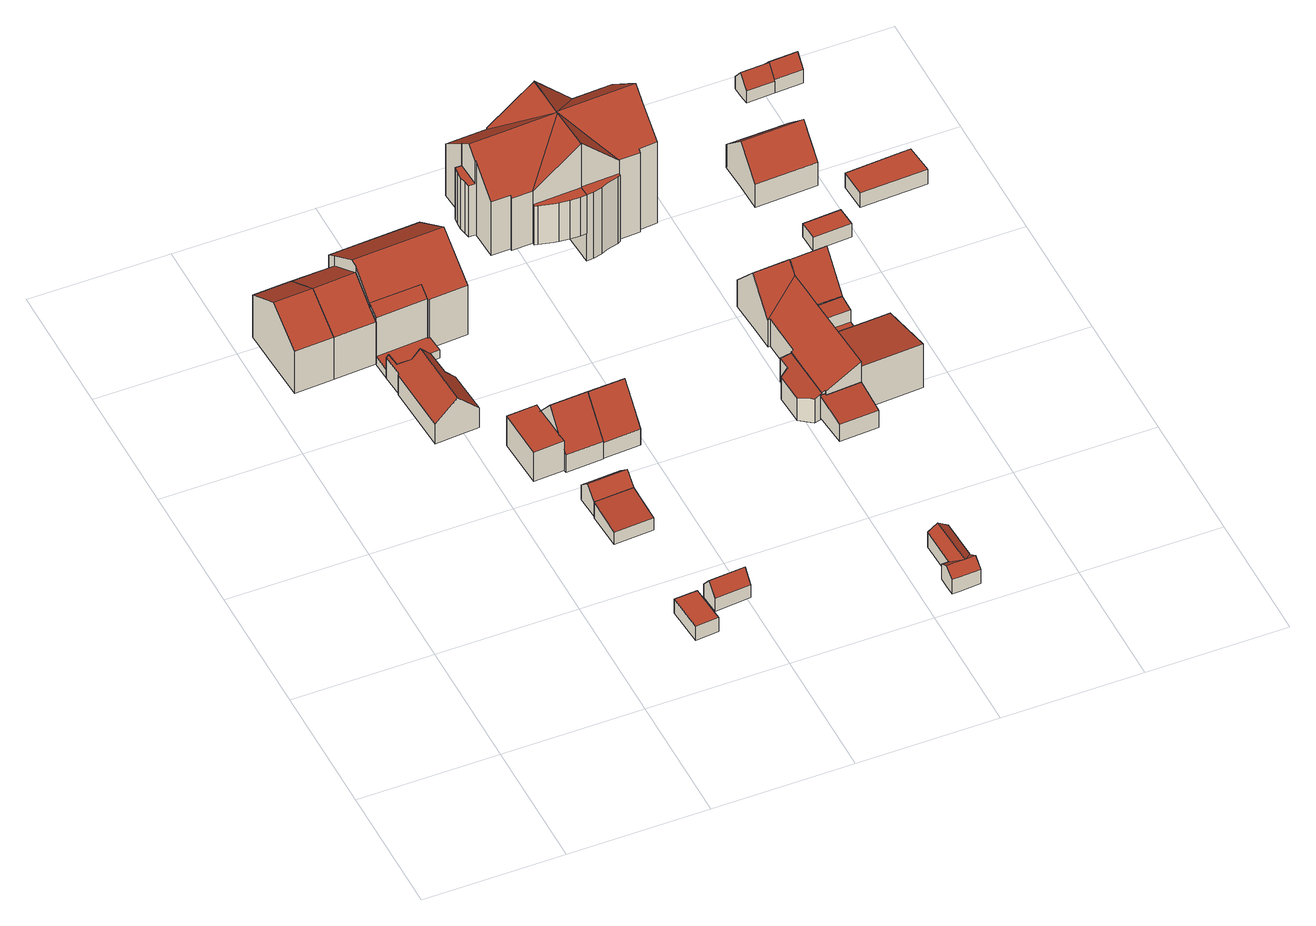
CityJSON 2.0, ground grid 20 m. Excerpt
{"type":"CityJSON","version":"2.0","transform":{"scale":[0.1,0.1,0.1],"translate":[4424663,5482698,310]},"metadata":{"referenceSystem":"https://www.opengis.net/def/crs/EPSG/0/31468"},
"CityObjects":{
"building1":{"type":"Building","attributes":{"StandLK":"2013-10-25","Gemeindeschluessel":"09563000","HoeheGrund":"317.230","HoeheDach":"328.160","NiedrigsteTraufeDesGebaeudes":"324.495","Methode":"1000","function":"1001","roofType":"3100","measuredHeight":10.93,"storeysAboveGround":3},"address":[{"country":"Germany","thoroughfareName":"Hardstraße 143a"}],"geometry":[{"type":"Solid","lod":"2","boundaries":[[[[0,1,2,3,4,5]],[[5,6,7,0]],[[7,6,8,9,10,11]],[[12,3,2,13]],[[5,4,8,6]],[[9,12,13,10]],[[4,3,12,9,8]],[[11,10,13,2,1,0,7]]]],"semantics":{"surfaces":[{"type":"WallSurface"},{"type":"RoofSurface","Flaeche":"37.525","Dachneigung":"57.509","Dachorientierung":"176.951","Z_MAX":"10.930","Z_MAX_ASL":"328.160","Z_MIN":"7.268","Z_MIN_ASL":"324.498"},{"type":"RoofSurface","Flaeche":"37.500","Dachneigung":"57.523","Dachorientierung":"356.982","Z_MAX":"10.930","Z_MAX_ASL":"328.160","Z_MIN":"7.265","Z_MIN_ASL":"324.495"},{"type":"GroundSurface"}],"values":[[0,0,0,0,1,0,2,3]]}}]},
"building2":{"type":"Building","attributes":{"StandLK":"2013-10-25","Gemeindeschluessel":"09563000","HoeheGrund":"317.160","HoeheDach":"328.172","NiedrigsteTraufeDesGebaeudes":"324.468","Methode":"1000","function":"1001","roofType":"3100","measuredHeight":11.01,"storeysAboveGround":3},"address":[{"country":"Germany","thoroughfareName":"Hardstraße 143"}],"geometry":[{"type":"Solid","lod":"2","boundaries":[[[[0,5,4,3,2,1]],[[3,14,15,2]],[[16,17,18,19]],[[14,16,19,15]],[[20,21,22,23]],[[17,16,14,3,4]],[[17,20,23,18]],[[21,20,17,4,5]],[[21,5,0,22]],[[1,2,15,19,18,23,22,0]]]],"semantics":{"surfaces":[{"type":"WallSurface"},{"type":"RoofSurface","Flaeche":"41.662","Dachneigung":"57.236","Dachorientierung":"356.992","Z_MAX":"11.012","Z_MAX_ASL":"328.172","Z_MIN":"7.311","Z_MIN_ASL":"324.471"},{"type":"RoofSurface","Flaeche":"41.532","Dachneigung":"57.249","Dachorientierung":"176.973","Z_MAX":"11.012","Z_MAX_ASL":"328.172","Z_MIN":"7.308","Z_MIN_ASL":"324.468"},{"type":"GroundSurface"}],"values":[[0,0,0,0,0,1,0,2,0,3]]}}]},
"building3":{"type":"Building","attributes":{"StandLK":"2013-10-25","Gemeindeschluessel":"09563000","HoeheGrund":"317.150","HoeheDach":"323.662","NiedrigsteTraufeDesGebaeudes":"320.526","Methode":"1000","function":"1002","roofType":"3100","measuredHeight":6.51},"address":[{"country":"Germany","thoroughfareName":"Hardstraße 141"}],"geometry":[{"type":"Solid","lod":"2","boundaries":[[[[24,25,26,27]],[[28,29,30,31,32,33]],[[34,35,36,37,24,27]],[[38,32,31,34,27,26,39,40,41]],[[30,42,43,35,34,31]],[[35,43,44,36]],[[42,30,29,45]],[[40,39,46,47]],[[43,42,45,44]],[[32,38,48,33]],[[39,26,25,46]],[[41,40,47,49]],[[38,41,49,48]],[[33,48,49,47,46,25,24,37,36,44,45,29,28]]]],"semantics":{"surfaces":[{"type":"WallSurface"},{"type":"RoofSurface","Flaeche":"47.908","Dachneigung":"45.056","Dachorientierung":"266.998","Z_MAX":"6.512","Z_MAX_ASL":"323.662","Z_MIN":"3.378","Z_MIN_ASL":"320.528"},{"type":"RoofSurface","Flaeche":"36.508","Dachneigung":"45.056","Dachorientierung":"86.998","Z_MAX":"6.512","Z_MAX_ASL":"323.662","Z_MIN":"3.376","Z_MIN_ASL":"320.526"},{"type":"GroundSurface"}],"values":[[0,0,0,1,2,0,0,0,0,0,0,0,0,3]]}}]},
"building4":{"type":"Building","attributes":{"StandLK":"2013-10-25","Gemeindeschluessel":"09563000","HoeheGrund":"314.950","HoeheDach":"317.276","NiedrigsteTraufeDesGebaeudes":"317.276","Methode":"1000","function":"1002","roofType":"1000","measuredHeight":2.33},"address":[{"country":"Germany","thoroughfareName":"Zoppoter Straße 48"}],"geometry":[{"type":"Solid","lod":"2","boundaries":[[[[50,51,52,53]],[[54,55,56,57]],[[51,54,57,52]],[[54,51,50,55]],[[55,50,53,56]],[[52,57,56,53]]]],"semantics":{"surfaces":[{"type":"WallSurface"},{"type":"RoofSurface","Flaeche":"18.502","Dachneigung":"90.000","Dachorientierung":"-1.000","Z_MAX":"2.326","Z_MAX_ASL":"317.276","Z_MIN":"2.326","Z_MIN_ASL":"317.276"},{"type":"GroundSurface"}],"values":[[0,0,0,1,0,2]]}}]},
"building5":{"type":"Building","attributes":{"StandLK":"2013-10-25","Gemeindeschluessel":"09563000","HoeheGrund":"317.080","HoeheDach":"326.360","NiedrigsteTraufeDesGebaeudes":"318.530","Methode":"2000","function":"1002","roofType":"1000","measuredHeight":9.28},"address":[{"country":"Germany","thoroughfareName":"Hardstraße 141"}],"geometry":[{"type":"Solid","lod":"2","boundaries":[[[[58,59,46,60]],[[59,61,47,46]],[[62,63,64,65]],[[66,67,68,69]],[[61,59,58,67,66,70,71]],[[64,63,72,73]],[[61,71,74,47]],[[62,65,71,70]],[[71,65,64,73,74]],[[67,58,60,68]],[[70,66,69,75,72,63,62]],[[47,74,73,72,75,69,68,60,46]]]],"semantics":{"surfaces":[{"type":"WallSurface"},{"type":"RoofSurface","Flaeche":"14.633","Dachneigung":"53.841","Dachorientierung":"176.705","Z_MAX":"9.280","Z_MAX_ASL":"326.360","Z_MIN":"8.089","Z_MIN_ASL":"325.169"},{"type":"RoofSurface","Flaeche":"20.684","Dachneigung":"90.000","Dachorientierung":"-1.000","Z_MAX":"1.450","Z_MAX_ASL":"318.530","Z_MIN":"1.450","Z_MIN_ASL":"318.530"},{"type":"GroundSurface"}],"values":[[0,0,1,0,2,0,0,0,0,0,0,3]]}}]},
"building6":{"type":"Building","attributes":{"StandLK":"2013-10-25","Gemeindeschluessel":"09563000","HoeheGrund":"315.990","HoeheDach":"318.796","NiedrigsteTraufeDesGebaeudes":"318.107","Methode":"1000","function":"1002","roofType":"1000","measuredHeight":2.81},"address":[{"country":"Germany","thoroughfareName":"Hardstraße 139"}],"geometry":[{"type":"Solid","lod":"2","boundaries":[[[[76,77,78,79]],[[76,80,81,77]],[[81,80,82,83]],[[77,81,83,78]],[[80,76,79,82]],[[82,79,78,83]]]],"semantics":{"surfaces":[{"type":"WallSurface"},{"type":"RoofSurface","Flaeche":"30.269","Dachneigung":"82.686","Dachorientierung":"176.843","Z_MAX":"2.806","Z_MAX_ASL":"318.796","Z_MIN":"2.117","Z_MIN_ASL":"318.107"},{"type":"GroundSurface"}],"values":[[0,1,0,0,0,2]]}}]},
"building7":{"type":"Building","attributes":{"StandLK":"2013-10-25","Gemeindeschluessel":"09563000","HoeheGrund":"316.320","HoeheDach":"320.466","NiedrigsteTraufeDesGebaeudes":"318.792","Methode":"1000","function":"1002","roofType":"3100","measuredHeight":4.15},"address":[{"country":"Germany","thoroughfareName":"Hardstraße 139"}],"geometry":[{"type":"Solid","lod":"2","boundaries":[[[[80,84,85,81]],[[84,86,87,85]],[[80,81,88,89]],[[89,90,91,86,84,80]],[[88,81,85,87,92,93]],[[87,86,91,92]],[[93,92,91,90,89,88]]]],"semantics":{"surfaces":[{"type":"RoofSurface","Flaeche":"13.622","Dachneigung":"46.356","Dachorientierung":"176.747","Z_MAX":"4.146","Z_MAX_ASL":"320.466","Z_MIN":"2.472","Z_MIN_ASL":"318.792"},{"type":"RoofSurface","Flaeche":"13.634","Dachneigung":"46.358","Dachorientierung":"356.747","Z_MAX":"4.146","Z_MAX_ASL":"320.466","Z_MIN":"2.477","Z_MIN_ASL":"318.797"},{"type":"WallSurface"},{"type":"GroundSurface"}],"values":[[0,1,2,2,2,2,3]]}}]},
"building8":{"type":"Building","attributes":{"StandLK":"2013-10-25","Gemeindeschluessel":"09563000","HoeheGrund":"316.620","HoeheDach":"324.768","NiedrigsteTraufeDesGebaeudes":"319.675","Methode":"2000","function":"1001","roofType":"3100","measuredHeight":8.15},"address":[{"country":"Germany","thoroughfareName":"Hardstraße 139"}],"geometry":[{"type":"Solid","lod":"2","boundaries":[[[[94,95,96,97,98,99]],[[98,97,100,101]],[[102,103,104,94,105,106,107]],[[107,106,108,109]],[[110,111,100,97,96,112]],[[105,99,113,108,106]],[[103,95,94,104]],[[102,114,103]],[[105,94,99]],[[114,115,112,96,95,103]],[[115,114,116,117]],[[112,115,117,110]],[[116,114,102,107,109]],[[99,98,101,113]],[[116,109,108,113,101,100,111,110,117]]]],"semantics":{"surfaces":[{"type":"RoofSurface","Flaeche":"34.786","Dachneigung":"39.388","Dachorientierung":"356.651","Z_MAX":"8.148","Z_MAX_ASL":"324.768","Z_MIN":"3.055","Z_MIN_ASL":"319.675"},{"type":"WallSurface"},{"type":"RoofSurface","Flaeche":"31.710","Dachneigung":"90.000","Dachorientierung":"-1.000","Z_MAX":"5.110","Z_MAX_ASL":"321.730","Z_MIN":"5.110","Z_MIN_ASL":"321.730"},{"type":"RoofSurface","Flaeche":"34.817","Dachneigung":"39.388","Dachorientierung":"176.651","Z_MAX":"8.148","Z_MAX_ASL":"324.768","Z_MIN":"3.055","Z_MIN_ASL":"319.675"},{"type":"GroundSurface"}],"values":[[0,1,2,1,1,1,1,1,1,3,1,1,1,1,4]]}}]},
"building9":{"type":"Building","attributes":{"StandLK":"2013-10-25","Gemeindeschluessel":"09563000","HoeheGrund":"314.880","HoeheDach":"318.990","NiedrigsteTraufeDesGebaeudes":"317.113","Methode":"1000","function":"1002","roofType":"3100","measuredHeight":4.11},"address":[{"country":"Germany","thoroughfareName":"Zoppoter Straße 46"}],"geometry":[{"type":"Solid","lod":"2","boundaries":[[[[118,119,120,121]],[[122,123,124,119,118,125]],[[125,126,127,122]],[[120,119,124,128]],[[125,118,121,126]],[[127,126,121,120,128,129]],[[129,128,124,123,122,127]]]],"semantics":{"surfaces":[{"type":"RoofSurface","Flaeche":"12.330","Dachneigung":"39.167","Dachorientierung":"356.186","Z_MAX":"4.110","Z_MAX_ASL":"318.990","Z_MIN":"2.239","Z_MIN_ASL":"317.119"},{"type":"WallSurface"},{"type":"RoofSurface","Flaeche":"12.318","Dachneigung":"39.169","Dachorientierung":"176.186","Z_MAX":"4.110","Z_MAX_ASL":"318.990","Z_MIN":"2.233","Z_MIN_ASL":"317.113"},{"type":"GroundSurface"}],"values":[[0,1,1,1,2,1,3]]}}]},
"building10":{"type":"Building","attributes":{"StandLK":"2013-10-25","Gemeindeschluessel":"09563000","HoeheGrund":"316.570","HoeheDach":"329.839","NiedrigsteTraufeDesGebaeudes":"325.119","Methode":"1000","function":"1001","roofType":"3100","measuredHeight":13.27,"storeysAboveGround":3},"address":[{"country":"Germany","thoroughfareName":"Hardstraße 141"}],"geometry":[{"type":"Solid","lod":"2","boundaries":[[[[130,131,132,133]],[[134,135,136,137,138,139]],[[140,63,141,142,143,144,136,135]],[[143,142,145,146]],[[63,140,147,148]],[[146,149,132,131,144,143]],[[136,144,131,130,150,137]],[[141,63,148,151]],[[150,130,133,152]],[[140,135,134,147]],[[142,141,151,145]],[[137,150,152,138]],[[151,148,147,134,139,138,152,133,132,149,146,145]]]],"semantics":{"surfaces":[{"type":"WallSurface"},{"type":"RoofSurface","Flaeche":"88.759","Dachneigung":"54.113","Dachorientierung":"176.933","Z_MAX":"13.269","Z_MAX_ASL":"329.839","Z_MIN":"8.549","Z_MIN_ASL":"325.119"},{"type":"RoofSurface","Flaeche":"103.868","Dachneigung":"54.113","Dachorientierung":"356.933","Z_MAX":"13.269","Z_MAX_ASL":"329.839","Z_MIN":"8.549","Z_MIN_ASL":"325.119"},{"type":"GroundSurface"}],"values":[[0,0,1,0,0,0,2,0,0,0,0,0,3]]}}]},
"building11":{"type":"Building","attributes":{"StandLK":"2013-10-25","Gemeindeschluessel":"09563000","HoeheGrund":"316.710","HoeheDach":"324.761","NiedrigsteTraufeDesGebaeudes":"319.425","Methode":"1000","function":"1001","roofType":"3100","measuredHeight":8.05},"address":[{"country":"Germany","thoroughfareName":"Hardstraße 137"}],"geometry":[{"type":"Solid","lod":"2","boundaries":[[[[153,154,96,155]],[[153,155,156,157]],[[157,158,159,160,154,153]],[[154,160,161,96]],[[161,160,159,162]],[[156,155,96,161,162,163]],[[163,162,159,158,157,156]]]],"semantics":{"surfaces":[{"type":"RoofSurface","Flaeche":"35.562","Dachneigung":"38.058","Dachorientierung":"176.953","Z_MAX":"8.051","Z_MAX_ASL":"324.761","Z_MIN":"2.715","Z_MIN_ASL":"319.425"},{"type":"WallSurface"},{"type":"RoofSurface","Flaeche":"35.600","Dachneigung":"38.058","Dachorientierung":"356.953","Z_MAX":"8.051","Z_MAX_ASL":"324.761","Z_MIN":"2.727","Z_MIN_ASL":"319.437"},{"type":"GroundSurface"}],"values":[[0,1,1,2,1,1,3]]}}]},
"building12":{"type":"Building","attributes":{"StandLK":"2013-10-25","Gemeindeschluessel":"09563000","HoeheGrund":"315.830","HoeheDach":"330.220","NiedrigsteTraufeDesGebaeudes":"322.480","Methode":"2000","function":"1001","roofType":"3100","measuredHeight":14.39},"address":[{"country":"Germany","thoroughfareName":"Hardstraße 135"}],"geometry":[{"type":"Solid","lod":"2","boundaries":[[[[164,165,166,167,168,169]],[[170,171,172,173,174,175,176]],[[177,178,179,180,181,182,183,184]],[[185,186,179,178,187]],[[188,189,190,191]],[[192,193,194,195,165,164,169,196]],[[172,197,198,199,200,201,202,203,204,173]],[[205,206,207,208]],[[180,179,186,196,169,168,209]],[[210,211,212,213,214,215,216]],[[210,204,203,202,187,178,177,184,211]],[[217,218,219,220]],[[175,174,221,216,215,222,206,205]],[[165,195,223,166]],[[224,225,226,227]],[[186,185,192,196]],[[174,173,204,210,216,221]],[[226,225,228,217,220,229]],[[230,231,232,233]],[[211,184,183,212]],[[206,222,234,207]],[[195,194,235,223]],[[219,218,190,189,236]],[[197,172,171,237]],[[238,236,189,200,199,239]],[[217,228,225,224,231,230,240,191,190,218]],[[175,205,208,176]],[[222,215,214,234]],[[199,198,241,239]],[[198,197,237,241]],[[188,201,200,189]],[[202,201,188,191,240,230,233,242,243,244,245,246,247,235,194,193,192,185,187]],[[231,224,227,232]],[[227,226,229,220,219,236,238,239,241,237,171,170,176,208,207,234,214,213,212,183,182,181,180,209,168,167,166,223,235,247,246,245,244,243,242,233,232]]]],"semantics":{"surfaces":[{"type":"WallSurface"},{"type":"RoofSurface","Flaeche":"27.908","Dachneigung":"51.863","Dachorientierung":"266.806","Z_MAX":"14.318","Z_MAX_ASL":"330.148","Z_MIN":"8.951","Z_MIN_ASL":"324.781"},{"type":"RoofSurface","Flaeche":"6.519","Dachneigung":"90.000","Dachorientierung":"-1.000","Z_MAX":"6.650","Z_MAX_ASL":"322.480","Z_MIN":"6.650","Z_MIN_ASL":"322.480"},{"type":"RoofSurface","Flaeche":"74.611","Dachneigung":"49.277","Dachorientierung":"176.720","Z_MAX":"14.390","Z_MAX_ASL":"330.220","Z_MIN":"8.929","Z_MIN_ASL":"324.759"},{"type":"RoofSurface","Flaeche":"75.895","Dachneigung":"49.277","Dachorientierung":"356.720","Z_MAX":"14.390","Z_MAX_ASL":"330.220","Z_MIN":"8.935","Z_MIN_ASL":"324.765"},{"type":"RoofSurface","Flaeche":"4.122","Dachneigung":"90.000","Dachorientierung":"-1.000","Z_MAX":"8.850","Z_MAX_ASL":"324.680","Z_MIN":"8.850","Z_MIN_ASL":"324.680"},{"type":"RoofSurface","Flaeche":"7.971","Dachneigung":"90.000","Dachorientierung":"-1.000","Z_MAX":"6.650","Z_MAX_ASL":"322.480","Z_MIN":"6.650","Z_MIN_ASL":"322.480"},{"type":"RoofSurface","Flaeche":"27.894","Dachneigung":"51.863","Dachorientierung":"266.806","Z_MAX":"14.318","Z_MAX_ASL":"330.148","Z_MIN":"8.929","Z_MIN_ASL":"324.759"},{"type":"GroundSurface"}],"values":[[0,0,0,1,0,2,3,0,0,0,4,0,5,0,0,0,0,0,0,0,0,0,0,0,0,6,0,0,0,0,7,0,0,8]]}}]},
"building13":{"type":"Building","attributes":{"StandLK":"2013-10-25","Gemeindeschluessel":"09563000","HoeheGrund":"313.710","HoeheDach":"317.280","NiedrigsteTraufeDesGebaeudes":"316.244","Methode":"2000","function":"1002","roofType":"3100","measuredHeight":3.57},"address":[{"country":"Germany","thoroughfareName":"Zoppoter Straße 40"}],"geometry":[{"type":"Solid","lod":"2","boundaries":[[[[248,249,250]],[[251,252,250,249,253,254,255]],[[249,248,256,257,258,259]],[[260,261,262,263,264,257,256,248,250,252]],[[265,255,254,266,267,268]],[[269,270,271,272,273,267,266]],[[274,260,252,251,255,265]],[[253,249,270,269,266,254]],[[258,257,264,275,276,277]],[[271,270,249,259,258,277,278]],[[272,271,278,277,276,279]],[[265,268,267,273,272,279,276,275,264,263,262,261,260,274]]]],"semantics":{"surfaces":[{"type":"RoofSurface","Flaeche":"1.392","Dachneigung":"55.983","Dachorientierung":"357.863","Z_MAX":"3.570","Z_MAX_ASL":"317.280","Z_MIN":"2.534","Z_MIN_ASL":"316.244"},{"type":"RoofSurface","Flaeche":"7.457","Dachneigung":"55.982","Dachorientierung":"177.863","Z_MAX":"3.570","Z_MAX_ASL":"317.280","Z_MIN":"2.534","Z_MIN_ASL":"316.244"},{"type":"RoofSurface","Flaeche":"12.268","Dachneigung":"55.496","Dachorientierung":"87.406","Z_MAX":"3.570","Z_MAX_ASL":"317.280","Z_MIN":"2.534","Z_MIN_ASL":"316.244"},{"type":"WallSurface"},{"type":"RoofSurface","Flaeche":"3.272","Dachneigung":"55.983","Dachorientierung":"357.865","Z_MAX":"3.570","Z_MAX_ASL":"317.280","Z_MIN":"2.539","Z_MIN_ASL":"316.249"},{"type":"RoofSurface","Flaeche":"11.960","Dachneigung":"55.498","Dachorientierung":"267.390","Z_MAX":"3.570","Z_MAX_ASL":"317.280","Z_MIN":"2.539","Z_MIN_ASL":"316.249"},{"type":"GroundSurface"}],"values":[[0,1,2,3,3,3,3,4,3,5,3,6]]}}]},
"building14":{"type":"Building","attributes":{"StandLK":"2013-10-25","Gemeindeschluessel":"09563000","HoeheGrund":"314.760","HoeheDach":"318.632","NiedrigsteTraufeDesGebaeudes":"317.801","Methode":"1000","function":"1002","roofType":"1000","measuredHeight":3.87},"address":[{"country":"Germany","thoroughfareName":"Hardstraße 131"}],"geometry":[{"type":"Solid","lod":"2","boundaries":[[[[280,281,282,283]],[[284,280,283,285]],[[286,287,284,285]],[[288,289,282,281]],[[290,289,288,291]],[[284,287,292,291,288,281,280]],[[286,293,292,287]],[[292,293,290,291]],[[283,282,289,290,293,286,285]]]],"semantics":{"surfaces":[{"type":"WallSurface"},{"type":"RoofSurface","Flaeche":"27.314","Dachneigung":"80.684","Dachorientierung":"176.547","Z_MAX":"3.872","Z_MAX_ASL":"318.632","Z_MIN":"3.041","Z_MIN_ASL":"317.801"},{"type":"GroundSurface"}],"values":[[0,0,0,0,0,1,0,0,2]]}}]},
"building15":{"type":"Building","attributes":{"StandLK":"2013-10-25","Gemeindeschluessel":"09563000","HoeheGrund":"314.440","HoeheDach":"323.660","NiedrigsteTraufeDesGebaeudes":"318.231","Methode":"2000","function":"1001","roofType":"2100","measuredHeight":9.22},"address":[{"country":"Germany","thoroughfareName":"Hardstraße 131"}],"geometry":[{"type":"Solid","lod":"2","boundaries":[[[[294,295,296,297,298,299,300]],[[301,302,303,304]],[[305,306,307,308,304,303,309,310]],[[311,307,306,312]],[[313,314,315,316,317,318]],[[314,319,320,315]],[[321,322,323,324,325,326]],[[327,328,329,330]],[[331,311,312,332]],[[311,331,333,297,296,328,327,334,335,336,337,308,307]],[[338,322,321,339]],[[335,334,340,341]],[[336,342,343,344,345,302,301,337]],[[299,338,339,300]],[[328,296,295,329]],[[324,318,317,325]],[[346,333,331,332,347,320,319]],[[334,327,330,340]],[[323,322,338,299,298,346,319,314,313,318,324]],[[297,333,346,298]],[[337,301,304,308]],[[303,302,345,309]],[[335,341,342,336]],[[329,295,294,300,339,321,326,325,317,316,315,320,347,332,312,306,305,310,309,345,344,343,342,341,340,330]]]],"semantics":{"surfaces":[{"type":"WallSurface"},{"type":"RoofSurface","Flaeche":"32.982","Dachneigung":"41.345","Dachorientierung":"356.742","Z_MAX":"9.220","Z_MAX_ASL":"323.660","Z_MIN":"4.527","Z_MIN_ASL":"318.967"},{"type":"RoofSurface","Flaeche":"99.955","Dachneigung":"59.465","Dachorientierung":"266.633","Z_MAX":"7.664","Z_MAX_ASL":"322.104","Z_MIN":"4.470","Z_MIN_ASL":"318.910"},{"type":"RoofSurface","Flaeche":"20.573","Dachneigung":"79.998","Dachorientierung":"266.633","Z_MAX":"4.301","Z_MAX_ASL":"318.741","Z_MIN":"3.791","Z_MIN_ASL":"318.231"},{"type":"RoofSurface","Flaeche":"21.944","Dachneigung":"41.345","Dachorientierung":"176.742","Z_MAX":"9.220","Z_MAX_ASL":"323.660","Z_MIN":"4.543","Z_MIN_ASL":"318.983"},{"type":"GroundSurface"}],"values":[[0,1,0,0,0,0,0,0,0,2,0,0,0,0,0,0,0,0,3,0,4,0,0,5]]}}]},
"building16":{"type":"Building","attributes":{"StandLK":"2013-10-25","Gemeindeschluessel":"09563000","HoeheGrund":"310.970","HoeheDach":"330.280","NiedrigsteTraufeDesGebaeudes":"322.400","Methode":"2000","function":"1001","roofType":"3100","measuredHeight":19.31},"address":[{"country":"Germany","thoroughfareName":"Hardstraße 133"}],"geometry":[{"type":"Solid","lod":"2","boundaries":[[[[348,349,350,351]],[[352,348,351,353,354]],[[355,230,356,357]],[[358,354,353,359]],[[360,361,362,363,349,348,352,364]],[[365,366,367,368]],[[369,355,357,370]],[[371,367,366,372,369,370]],[[373,374,375,376,377,356,230,378,379,380,202,381,382,383,384,385,386,387,388]],[[389,361,360,390,391]],[[392,393,394,395]],[[396,380,379,397]],[[398,392,395,399]],[[360,364,352,354,400,390]],[[397,365,368,401,402,396]],[[403,404,405,406,407,408]],[[409,410,402,401]],[[393,410,409,394]],[[411,400,354,358,412,413,382,381]],[[386,407,406,387]],[[384,414,403,408,407,386,385]],[[390,398,399,391]],[[413,415,416,383,382]],[[349,363,417,350]],[[362,361,389,418]],[[363,362,418,417]],[[383,416,414,384]],[[413,412,419,420,421,415]],[[412,358,359,419]],[[230,355,369,372,366,365,397,379,378]],[[402,410,393,392,398,390,400,411,381,202]],[[396,402,202,380]],[[421,422,404,403,414,416,415]],[[389,391,399,395,394,409,401,368,367,371,370,357,356,377,376,375,374,373,388,387,406,405,404,422,421,420,419,359,353,351,350,417,418]]]],"semantics":{"surfaces":[{"type":"WallSurface"},{"type":"RoofSurface","Flaeche":"4.152","Dachneigung":"90.000","Dachorientierung":"-1.000","Z_MAX":"13.620","Z_MAX_ASL":"324.590","Z_MIN":"13.620","Z_MIN_ASL":"324.590"},{"type":"RoofSurface","Flaeche":"70.583","Dachneigung":"48.911","Dachorientierung":"357.016","Z_MAX":"19.310","Z_MAX_ASL":"330.280","Z_MIN":"13.791","Z_MIN_ASL":"324.761"},{"type":"RoofSurface","Flaeche":"5.002","Dachneigung":"90.000","Dachorientierung":"-1.000","Z_MAX":"11.430","Z_MAX_ASL":"322.400","Z_MIN":"11.430","Z_MIN_ASL":"322.400"},{"type":"RoofSurface","Flaeche":"24.385","Dachneigung":"44.753","Dachorientierung":"86.806","Z_MAX":"19.260","Z_MAX_ASL":"330.230","Z_MIN":"13.794","Z_MIN_ASL":"324.764"},{"type":"RoofSurface","Flaeche":"5.938","Dachneigung":"90.000","Dachorientierung":"-1.000","Z_MAX":"11.500","Z_MAX_ASL":"322.470","Z_MIN":"11.500","Z_MIN_ASL":"322.470"},{"type":"RoofSurface","Flaeche":"69.136","Dachneigung":"48.911","Dachorientierung":"177.017","Z_MAX":"19.310","Z_MAX_ASL":"330.280","Z_MIN":"13.783","Z_MIN_ASL":"324.753"},{"type":"RoofSurface","Flaeche":"24.467","Dachneigung":"44.788","Dachorientierung":"86.866","Z_MAX":"19.260","Z_MAX_ASL":"330.230","Z_MIN":"13.777","Z_MIN_ASL":"324.748"},{"type":"GroundSurface"}],"values":[[0,0,0,0,1,0,0,0,0,0,0,0,0,0,0,0,0,0,2,0,3,0,4,0,0,0,0,0,0,5,6,7,0,8]]}}]},
"building17":{"type":"Building","attributes":{"StandLK":"2013-10-25","Gemeindeschluessel":"09563000","HoeheGrund":"313.840","HoeheDach":"321.272","NiedrigsteTraufeDesGebaeudes":"315.930","Methode":"2000","function":"1001","roofType":"2100","measuredHeight":7.43},"address":[{"country":"Germany","thoroughfareName":"Hardstraße 129"}],"geometry":[{"type":"Solid","lod":"2","boundaries":[[[[423,424,425,426]],[[427,428,429,430]],[[431,432,433,434]],[[435,427,436,437]],[[438,439,440,441,431,434,442]],[[424,423,428,427,435,443]],[[444,432,431,441]],[[445,443,435,437,439,438,446]],[[437,436,447,440,439]],[[428,423,426,429]],[[444,441,440,447]],[[448,433,432,444,447,436,427,430]],[[424,443,445,425]],[[445,446,438,442,434,433,448,430,429,426,425]]]],"semantics":{"surfaces":[{"type":"WallSurface"},{"type":"RoofSurface","Flaeche":"79.349","Dachneigung":"77.353","Dachorientierung":"356.809","Z_MAX":"7.432","Z_MAX_ASL":"321.272","Z_MIN":"5.448","Z_MIN_ASL":"319.288"},{"type":"RoofSurface","Flaeche":"11.735","Dachneigung":"76.838","Dachorientierung":"176.809","Z_MAX":"4.666","Z_MAX_ASL":"318.506","Z_MIN":"4.154","Z_MIN_ASL":"317.994"},{"type":"RoofSurface","Flaeche":"20.954","Dachneigung":"90.000","Dachorientierung":"-1.000","Z_MAX":"2.090","Z_MAX_ASL":"315.930","Z_MIN":"2.090","Z_MIN_ASL":"315.930"},{"type":"GroundSurface"}],"values":[[0,0,0,0,0,1,2,0,3,0,0,0,0,4]]}}]},
"building18":{"type":"Building","attributes":{"StandLK":"2013-10-25","Gemeindeschluessel":"09563000","HoeheGrund":"315.360","HoeheDach":"323.748","NiedrigsteTraufeDesGebaeudes":"318.573","Methode":"1000","function":"1001","roofType":"3100","measuredHeight":8.39},"address":[{"country":"Germany","thoroughfareName":"Hardstraße 129"}],"geometry":[{"type":"Solid","lod":"2","boundaries":[[[[449,450,451,452]],[[453,452,451,454,455,456]],[[454,457,458,455]],[[449,452,453,459]],[[450,457,454,451]],[[459,460,458,457,450,449]],[[456,455,458,460,459,453]]]],"semantics":{"surfaces":[{"type":"RoofSurface","Flaeche":"34.776","Dachneigung":"38.851","Dachorientierung":"176.640","Z_MAX":"8.388","Z_MAX_ASL":"323.748","Z_MIN":"3.213","Z_MIN_ASL":"318.573"},{"type":"WallSurface"},{"type":"RoofSurface","Flaeche":"34.937","Dachneigung":"38.850","Dachorientierung":"356.640","Z_MAX":"8.388","Z_MAX_ASL":"323.748","Z_MIN":"3.231","Z_MIN_ASL":"318.591"},{"type":"GroundSurface"}],"values":[[0,1,1,1,2,1,3]]}}]},
"building19":{"type":"Building","attributes":{"StandLK":"2013-10-25","Gemeindeschluessel":"09563000","HoeheGrund":"315.540","HoeheDach":"317.789","NiedrigsteTraufeDesGebaeudes":"317.789","Methode":"1000","function":"1002","roofType":"1000","measuredHeight":2.25},"address":[{"country":"Germany","thoroughfareName":"Hardstraße 127a"}],"geometry":[{"type":"Solid","lod":"2","boundaries":[[[[461,462,463,464]],[[465,466,467,468]],[[462,465,468,463]],[[466,465,462,461]],[[466,461,464,467]],[[468,467,464,463]]]],"semantics":{"surfaces":[{"type":"WallSurface"},{"type":"RoofSurface","Flaeche":"15.672","Dachneigung":"90.000","Dachorientierung":"-1.000","Z_MAX":"2.249","Z_MAX_ASL":"317.789","Z_MIN":"2.249","Z_MIN_ASL":"317.789"},{"type":"GroundSurface"}],"values":[[0,0,0,1,0,2]]}}]},
"building20":{"type":"Building","attributes":{"StandLK":"2013-10-25","Gemeindeschluessel":"09563000","HoeheGrund":"315.440","HoeheDach":"323.388","NiedrigsteTraufeDesGebaeudes":"319.361","Methode":"1000","function":"1001","roofType":"3100","measuredHeight":7.95},"address":[{"country":"Germany","thoroughfareName":"Hardstraße 127a"}],"geometry":[{"type":"Solid","lod":"2","boundaries":[[[[469,470,471,472]],[[473,474,475,476]],[[477,472,471,473,476,478]],[[469,472,477,479]],[[470,474,473,471]],[[479,480,475,474,470,469]],[[478,476,475,480,479,477]]]],"semantics":{"surfaces":[{"type":"RoofSurface","Flaeche":"49.924","Dachneigung":"44.995","Dachorientierung":"177.454","Z_MAX":"7.948","Z_MAX_ASL":"323.388","Z_MIN":"3.926","Z_MIN_ASL":"319.366"},{"type":"WallSurface"},{"type":"RoofSurface","Flaeche":"49.925","Dachneigung":"44.995","Dachorientierung":"357.454","Z_MAX":"7.948","Z_MAX_ASL":"323.388","Z_MIN":"3.921","Z_MIN_ASL":"319.361"},{"type":"GroundSurface"}],"values":[[0,1,1,1,2,1,3]]}}]},
"building21":{"type":"Building","attributes":{"StandLK":"2013-10-25","Gemeindeschluessel":"09563000","HoeheGrund":"315.290","HoeheDach":"319.448","NiedrigsteTraufeDesGebaeudes":"317.346","Methode":"1000","function":"1002","roofType":"3100","measuredHeight":4.16},"address":[{"country":"Germany","thoroughfareName":"Hardstraße 127"}],"geometry":[{"type":"Solid","lod":"2","boundaries":[[[[481,482,483,484]],[[485,486,487,488]],[[489,484,483,485,488,490]],[[486,491,492,487]],[[482,491,486,485,483]],[[481,484,489,493]],[[493,494,492,491,482,481]],[[490,488,487,492,494,493,489]]]],"semantics":{"surfaces":[{"type":"RoofSurface","Flaeche":"10.397","Dachneigung":"35.991","Dachorientierung":"177.017","Z_MAX":"4.158","Z_MAX_ASL":"319.448","Z_MIN":"2.056","Z_MIN_ASL":"317.346"},{"type":"WallSurface"},{"type":"RoofSurface","Flaeche":"10.416","Dachneigung":"35.991","Dachorientierung":"357.017","Z_MAX":"4.158","Z_MAX_ASL":"319.448","Z_MIN":"2.062","Z_MIN_ASL":"317.352"},{"type":"GroundSurface"}],"values":[[0,1,1,1,2,1,1,3]]}}]},
"building22":{"type":"Building","attributes":{"StandLK":"2013-10-25","Gemeindeschluessel":"09563000","HoeheGrund":"314.820","HoeheDach":"317.346","NiedrigsteTraufeDesGebaeudes":"317.346","Methode":"1000","function":"1002","roofType":"1000","measuredHeight":2.53},"address":[{"country":"Germany","thoroughfareName":"Hardstraße 125"}],"geometry":[{"type":"Solid","lod":"2","boundaries":[[[[495,496,497,498]],[[499,500,501,496,495]],[[501,500,502,503,497,496]],[[499,504,502,500]],[[499,495,498,504]],[[497,503,502,504,498]]]],"semantics":{"surfaces":[{"type":"WallSurface"},{"type":"RoofSurface","Flaeche":"39.466","Dachneigung":"90.000","Dachorientierung":"-1.000","Z_MAX":"2.526","Z_MAX_ASL":"317.346","Z_MIN":"2.526","Z_MIN_ASL":"317.346"},{"type":"GroundSurface"}],"values":[[0,1,0,0,0,2]]}}]},
"building23":{"type":"Building","attributes":{"StandLK":"2013-10-25","Gemeindeschluessel":"09563000","HoeheGrund":"315.270","HoeheDach":"319.505","NiedrigsteTraufeDesGebaeudes":"317.727","Methode":"1000","function":"1002","roofType":"3100","measuredHeight":4.24},"address":[{"country":"Germany","thoroughfareName":"Hardstraße 125"}],"geometry":[{"type":"Solid","lod":"2","boundaries":[[[[505,506,507,508]],[[509,510,511,506,505,512]],[[512,505,508,513]],[[493,513,508,507,492,494]],[[507,506,511,492]],[[512,513,493,509]],[[494,492,511,510,509,493]]]],"semantics":{"surfaces":[{"type":"RoofSurface","Flaeche":"9.279","Dachneigung":"40.718","Dachorientierung":"357.123","Z_MAX":"4.235","Z_MAX_ASL":"319.505","Z_MIN":"2.457","Z_MIN_ASL":"317.727"},{"type":"WallSurface"},{"type":"RoofSurface","Flaeche":"9.303","Dachneigung":"40.718","Dachorientierung":"177.123","Z_MAX":"4.235","Z_MAX_ASL":"319.505","Z_MIN":"2.464","Z_MIN_ASL":"317.734"},{"type":"GroundSurface"}],"values":[[0,1,2,1,1,1,3]]}}]}
},
"vertices":[
[65,649,72],[62,706,72],[59,764,72],[59,764,145],[62,706,182],[65,649,145],[10,646,145],[10,646,72],[7,703,182],[4,761,145],[4,761,72],[7,703,72],[39,763,145],[39,763,72],
[98,766,145],[98,766,72],[120,767,145],[123,710,182],[123,710,72],[120,767,72],[124,669,155],[125,652,145],[125,652,72],[124,669,72],
[147,592,71],[132,605,71],[132,605,110],[147,592,124],[165,492,71],[196,494,71],[196,494,105],[165,492,137],[133,490,105],[133,490,71],[159,593,137],[174,594,121],[174,594,71],[159,593,71],[128,591,105],[130,625,110],[127,625,106],[129,591,106],[192,558,105],[177,557,121],[177,557,71],[192,558,71],[130,625,71],[127,625,71],[128,591,71],[129,591,71],
[289,107,73],[322,109,73],[322,109,49],[289,107,49],[326,53,73],[293,50,73],[293,50,49],[326,53,49],
[203,630,85],[130,625,85],[203,630,71],[127,625,85],[198,657,152],[197,673,164],[124,669,164],[125,652,152],[198,656,85],[201,656,85],[201,656,71],[198,656,71],[198,657,85],[125,652,85],[197,673,71],[124,669,71],[125,652,71],[198,657,71],
[323,244,81],[267,241,81],[267,241,60],[323,244,60],[320,298,88],[264,295,88],[320,298,60],[264,295,60],
[319,315,105],[263,312,105],[318,333,88],[262,330,88],[264,295,63],[320,298,63],[319,315,63],[318,333,63],[262,330,63],[263,312,63],
[259,446,117],[261,421,148],[314,424,148],[311,465,97],[259,462,97],[259,458,103],[311,465,66],[259,462,66],[263,384,117],[262,396,117],[261,421,117],[259,458,117],[216,455,117],[220,381,117],[216,455,66],[220,381,66],[316,382,66],[314,424,66],[316,382,97],[259,458,66],[263,384,103],[264,379,97],[263,384,66],[264,379,66],
[387,107,90],[386,122,71],[335,118,71],[336,103,90],[388,92,49],[387,107,49],[386,122,49],[388,92,71],[337,88,71],[337,88,49],[335,118,49],[336,103,49],
[164,785,151],[248,789,151],[248,789,66],[164,785,66],[123,710,66],[123,710,193],[122,717,198],[120,767,162],[120,767,66],[122,717,66],[124,669,163],[198,656,151],[201,656,151],[255,659,151],[251,724,198],[201,656,66],[255,659,66],[124,669,66],[197,673,66],[251,724,66],[119,782,151],[198,656,66],[119,782,66],
[369,385,95],[366,426,148],[316,382,94],[316,382,67],[369,385,67],[366,426,67],[364,468,67],[364,468,94],[311,465,94],[311,465,67],[314,424,67],
[422,923,125],[425,924,125],[425,924,58],[422,923,58],[395,914,58],[395,914,125],[342,827,58],[343,827,58],[343,827,187],[342,827,187],[342,827,147],[333,827,147],[333,827,58],[393,911,148],[395,911,148],[396,911,149],[396,911,58],[395,911,58],[393,911,58],[338,908,58],[338,908,148],[463,915,201],[396,912,149],[466,852,201],[470,787,201],[402,784,148],[402,784,125],[470,787,125],[463,915,125],[462,925,125],[462,928,125],[455,928,125],[396,912,125],[345,785,151],[372,786,151],[372,783,148],[401,784,148],[466,851,201],[466,851,202],[397,847,202],[341,844,202],[331,836,147],[330,845,147],[330,845,58],[331,836,58],[396,912,58],[340,865,185],[341,865,185],[341,865,58],[340,865,58],[331,865,58],[331,865,147],[340,865,147],[406,779,125],[402,780,125],[402,780,58],[406,779,58],[341,844,147],[330,855,147],[455,928,58],[447,772,125],[433,773,125],[433,773,58],[447,772,58],[426,774,125],[426,774,58],[471,772,125],[462,771,125],[462,771,58],[471,772,58],[330,855,58],[462,928,58],[402,784,58],[345,785,58],[401,784,58],[372,783,58],[470,777,125],[372,786,58],[470,777,58],[470,787,58],[466,851,58],[466,852,58],[463,915,58],[462,925,58],
[666,37,62],[652,21,73],[667,22,73],[637,5,62],[667,7,62],[636,21,73],[626,20,73],[627,5,62],[666,38,62],[663,97,62],[648,96,73],[651,37,73],[667,7,37],[667,22,37],[666,37,37],[666,38,37],[663,97,37],[627,5,37],[626,35,63],[626,35,37],[626,20,37],[635,36,62],[636,36,62],[636,36,63],[636,36,37],[635,36,37],[637,5,37],[648,96,37],[634,95,37],[634,95,63],[636,37,63],[636,37,37],
[604,355,86],[604,356,86],[604,356,48],[604,355,48],[608,305,78],[608,305,48],[663,308,48],[663,308,78],[611,356,86],[611,356,48],[611,353,48],[611,353,86],[661,356,86],[661,356,48],
[607,356,44],[611,356,44],[611,356,91],[607,356,89],[607,356,87],[604,356,87],[604,356,44],[649,548,137],[647,589,90],[594,586,90],[597,545,137],[599,504,44],[599,503,44],[599,503,90],[599,504,90],[594,586,44],[597,545,44],[602,503,91],[602,503,44],[587,419,85],[588,419,85],[588,419,44],[587,419,44],[575,410,44],[575,410,82],[587,439,85],[587,439,44],[595,353,44],[595,353,85],[591,356,85],[577,366,82],[577,366,44],[591,356,44],[661,356,121],[611,353,92],[611,353,44],[661,356,44],[606,440,91],[606,440,44],[602,440,89],[661,359,121],[654,468,121],[652,506,121],[650,534,121],[604,355,87],[604,355,44],[661,359,44],[654,468,44],[652,506,44],[650,534,44],[649,548,44],[647,589,44],[602,440,87],[602,440,44],
[585,878,146],[588,869,146],[588,869,10],[585,878,10],[576,878,146],[576,878,10],[576,878,185],[480,773,125],[471,772,10],[480,773,10],[573,920,148],[573,920,10],[578,840,146],[588,841,146],[589,850,146],[589,860,146],[577,857,146],[524,787,125],[520,785,125],[520,785,10],[524,787,10],[493,776,125],[493,776,10],[503,780,10],[503,780,125],[463,915,10],[466,852,10],[466,851,10],[470,788,10],[470,778,10],[470,778,125],[470,788,125],[470,788,202],[466,851,203],[466,852,202],[463,915,202],[463,915,124],[462,922,124],[462,928,124],[462,928,10],[462,922,10],[588,841,10],[578,840,188],[578,840,10],[580,798,151],[554,796,151],[554,796,10],[580,798,10],[524,791,147],[524,791,125],[578,837,185],[578,837,10],[577,857,203],[524,791,10],[524,791,148],[516,921,124],[516,921,10],[500,924,10],[486,927,10],[486,927,124],[500,924,124],[554,792,10],[554,792,148],[521,854,203],[571,920,148],[517,917,148],[516,918,124],[516,917,148],[516,918,148],[589,860,10],[589,850,10],[571,920,10],[517,917,10],[516,917,10],[516,918,10],
[749,361,113],[661,356,113],[661,356,38],[749,361,38],[708,447,93],[743,449,93],[743,449,38],[708,447,38],[652,506,85],[704,509,85],[704,509,38],[652,506,38],[656,445,93],[708,447,59],[656,445,59],[654,468,38],[654,468,59],[653,485,59],[653,485,80],[653,485,38],[661,359,112],[706,487,80],[661,359,38],[656,445,38],[706,487,59],[706,487,38],
[704,509,86],[702,551,137],[650,548,137],[652,506,86],[652,506,54],[647,589,86],[647,589,54],[650,548,54],[700,592,86],[700,592,54],[704,509,54],[702,551,54],
[718,628,78],[717,657,78],[717,657,55],[718,628,55],[771,660,78],[773,631,78],[773,631,55],[771,660,55],
[773,735,94],[772,775,134],[684,771,134],[685,731,94],[682,812,94],[770,815,94],[770,815,54],[682,812,54],[685,731,54],[684,771,54],[773,735,54],[772,775,54],
[794,911,73],[793,926,94],[753,924,94],[754,909,74],[752,939,74],[792,941,74],[792,941,53],[752,939,53],[754,909,53],[753,924,53],[793,941,74],[793,941,53],[794,911,53],[793,926,53],
[808,682,73],[806,723,73],[806,723,48],[808,682,48],[903,686,73],[899,729,73],[887,728,73],[899,729,48],[887,728,48],[903,686,48],
[833,928,95],[832,943,77],[793,941,77],[793,926,95],[834,913,53],[833,928,53],[832,943,53],[834,913,77],[794,911,77]
]}
